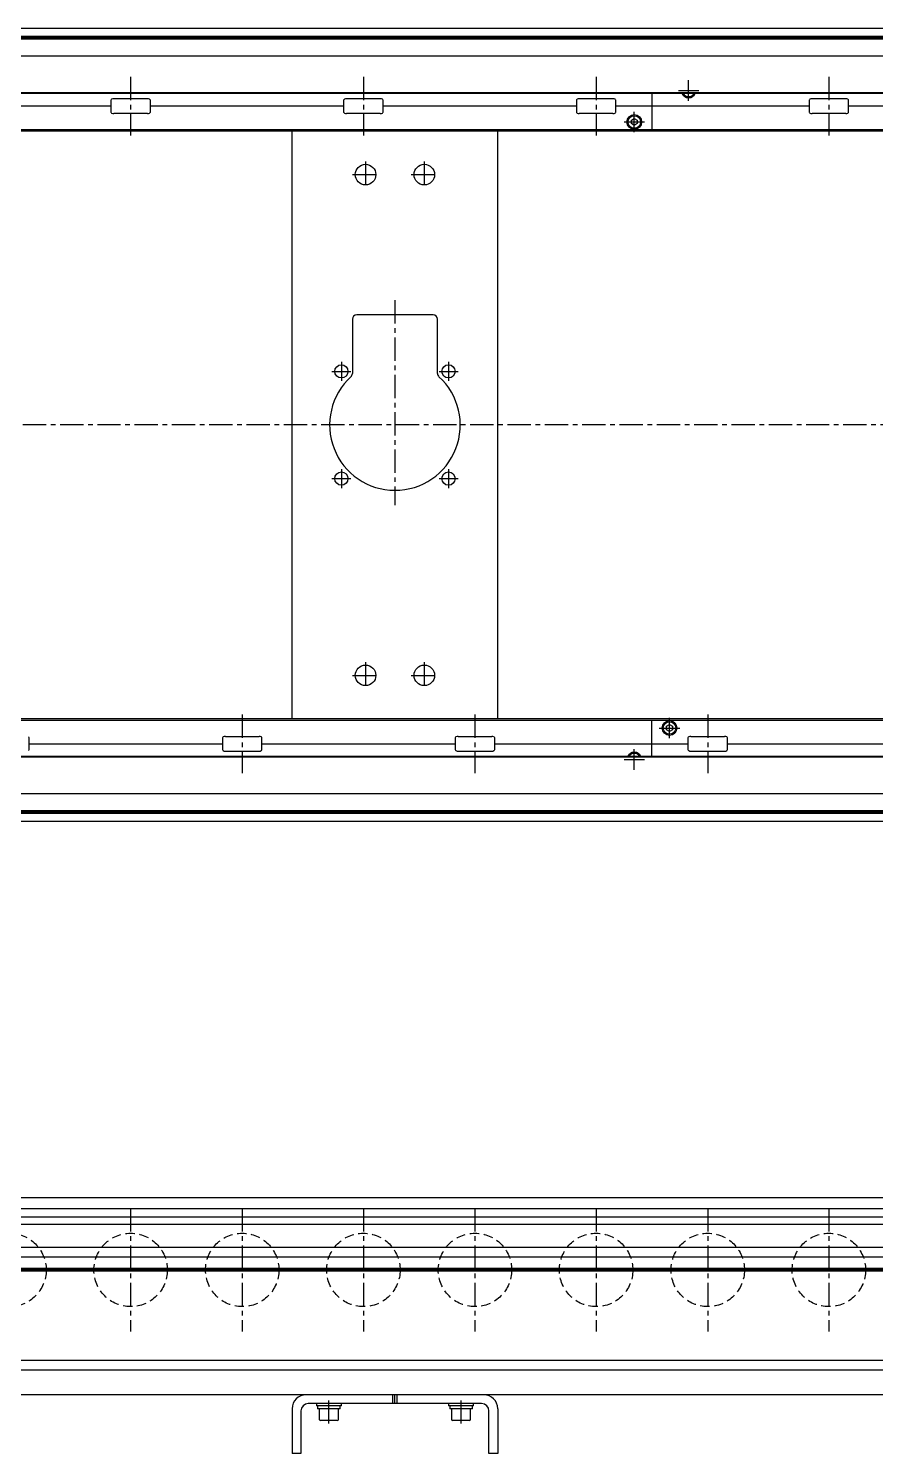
# Model space of a CAD drawing. Extents: x -10 to 3866, y -8 to 1051.
# Drawn here: x 1928 to 2504, y 28 to 998 of the extents above; entities that cross this region are included whole.
import ezdxf

# ---------------------------------------------------------------- set-up
doc = ezdxf.new("R2010")
doc.units = 0
doc.header["$LTSCALE"] = 0.5
doc.linetypes.add('CENTER', pattern=[50.8, 31.75, -6.35, 6.35, -6.35])
doc.linetypes.add('DASHED', pattern=[19.05, 12.7, -6.35])
for name, color, linetype in [('MSM_CENTER', 1, 'CENTER'), ('MSM_CONTINUOUS', 7, 'CONTINUOUS'), ('MSM_DASHED', 4, 'DASHED')]:
    doc.layers.add(name, color=color, linetype=linetype)

msp = doc.modelspace()

# ---------------------------------------------------------------- linework, layer by layer
at = {"layer": 'MSM_CENTER'}
for p, q in [((1997.15, 965.5), (1997.15, 925.5)), ((2155.65, 965.5), (2155.65, 925.5)), ((2314.15, 965.5), (2314.15, 925.5)), ((2377.15, 949.25), (2377.15, 963.25)), ((2472.65, 965.5), (2472.65, 925.5)), ((2370.15, 956.25), (2384.15, 956.25)), ((2340.15, 927.75), (2340.15, 941.75)), ((2333.15, 934.75), (2347.15, 934.75)), ((2157.15, 907.9), (2157.15, 889.9)), ((2197.15, 907.9), (2197.15, 889.9)), ((2148.15, 898.9), (2166.15, 898.9)), ((2188.15, 898.9), (2206.15, 898.9)), ((2177.15, 813.4), (2177.15, 673.9)), ((2140.65, 771.4), (2140.65, 758.4)), ((2213.65, 771.4), (2213.65, 758.4)), ((2134.15, 764.9), (2147.15, 764.9)), ((2207.15, 764.9), (2220.15, 764.9)), ((3158.75, 728.4), (359.65, 728.4)), ((2134.15, 691.9), (2147.15, 691.9)), ((2140.65, 698.4), (2140.65, 685.4)), ((2207.15, 691.9), (2220.15, 691.9)), ((2213.65, 698.4), (2213.65, 685.4)), ((2157.15, 566.9), (2157.15, 548.9)), ((2197.15, 566.9), (2197.15, 548.9)), ((2148.15, 557.9), (2166.15, 557.9)), ((2188.15, 557.9), (2206.15, 557.9)), ((2073.15, 531.3), (2073.15, 491.3)), ((2231.65, 531.3), (2231.65, 491.3)), ((2364.15, 515.05), (2364.15, 529.05)), ((2390.15, 531.3), (2390.15, 491.3)), ((2357.15, 522.05), (2371.15, 522.05)), ((2340.15, 493.55), (2340.15, 507.55)), ((2333.15, 500.55), (2347.15, 500.55)), ((1997.15, 195), (1997.15, 111)), ((2073.15, 195), (2073.15, 111)), ((2155.65, 195), (2155.65, 111)), ((2231.65, 195), (2231.65, 111)), ((2314.15, 195), (2314.15, 111)), ((2390.15, 195), (2390.15, 111)), ((2472.65, 195), (2472.65, 111)), ((367.15, 153), (3149.15, 153)), ((2132.15, 48.4), (2132.15, 64)), ((2222.15, 48.4), (2222.15, 64))]:
    msp.add_line(p, q, dxfattribs=at)
at = {"layer": 'MSM_CONTINUOUS'}
for p, q in [((3148.75, 998.4), (370.55, 998.4)), ((3147.15, 998.35), (372.15, 998.35)), ((3122.48, 992.92), (396.82, 992.92)), ((3122.48, 991.18), (396.82, 991.18)), ((3122.4, 992.05), (396.9, 992.05)), ((3147.15, 979.55), (372.15, 979.55)), ((3147.15, 954.15), (372.15, 954.15)), ((3147.15, 954.55), (422.15, 954.55)), ((2352.15, 954.15), (2352.15, 929.4)), ((2377.15, 953.94), (2376.79, 954.15)), ((2377.51, 954.15), (2377.15, 953.94)), ((1983.71, 945.5), (1852.09, 945.5)), ((1983.71, 949.5), (1983.71, 941.5)), ((2008.62, 950.5), (1985.68, 950.5)), ((2010.59, 941.5), (2010.59, 949.5)), ((2142.21, 945.5), (2010.59, 945.5)), ((2142.21, 949.5), (2142.21, 941.5)), ((2167.12, 950.5), (2144.18, 950.5)), ((2169.09, 941.5), (2169.09, 949.5)), ((2300.71, 945.5), (2169.09, 945.5)), ((2300.71, 949.5), (2300.71, 941.5)), ((2325.62, 950.5), (2302.68, 950.5)), ((2327.59, 941.5), (2327.59, 949.5)), ((2459.21, 945.5), (2327.59, 945.5)), ((2459.21, 949.5), (2459.21, 941.5)), ((2484.12, 950.5), (2461.18, 950.5)), ((2486.09, 941.5), (2486.09, 949.5)), ((2617.71, 945.5), (2486.09, 945.5)), ((2008.62, 940.5), (1985.68, 940.5)), ((2167.12, 940.5), (2144.18, 940.5)), ((2325.62, 940.5), (2302.68, 940.5)), ((2338.15, 935.9), (2340.15, 937.06)), ((2338.15, 933.6), (2338.15, 935.9)), ((2340.15, 932.44), (2338.15, 933.6)), ((2340.15, 937.06), (2342.15, 935.9)), ((2342.15, 933.6), (2340.15, 932.44)), ((2342.15, 935.9), (2342.15, 933.6)), ((2484.12, 940.5), (2461.18, 940.5)), ((3144.65, 929.4), (450.15, 929.4)), ((3148.75, 928.4), (450.15, 928.4)), ((2107.15, 528.4), (2107.15, 928.4)), ((2247.15, 528.4), (2247.15, 928.4)), ((2148.15, 800.4), (2148.15, 763.5)), ((2203.15, 803.4), (2151.15, 803.4)), ((2206.15, 763.5), (2206.15, 800.4)), ((3148.75, 528.4), (450.15, 528.4)), ((450.15, 527.4), (3144.65, 527.4)), ((2352.15, 502.65), (2352.15, 527.4)), ((2362.15, 523.2), (2364.15, 524.36)), ((2364.15, 524.36), (2366.15, 523.2)), ((1928.09, 507.3), (1928.09, 515.3)), ((2059.71, 515.3), (2059.71, 507.3)), ((2061.68, 516.3), (2084.62, 516.3)), ((2086.59, 507.3), (2086.59, 515.3)), ((2218.21, 515.3), (2218.21, 507.3)), ((2220.18, 516.3), (2243.12, 516.3)), ((2245.09, 507.3), (2245.09, 515.3)), ((2362.15, 520.9), (2362.15, 523.2)), ((2364.15, 519.74), (2362.15, 520.9)), ((2366.15, 520.9), (2364.15, 519.74)), ((2366.15, 523.2), (2366.15, 520.9)), ((2376.71, 515.3), (2376.71, 507.3)), ((2378.68, 516.3), (2401.62, 516.3)), ((2403.59, 507.3), (2403.59, 515.3)), ((1928.09, 511.3), (2059.71, 511.3)), ((2061.68, 506.3), (2084.62, 506.3)), ((2086.59, 511.3), (2218.21, 511.3)), ((2220.18, 506.3), (2243.12, 506.3)), ((2245.09, 511.3), (2376.71, 511.3)), ((2378.68, 506.3), (2401.62, 506.3)), ((2403.59, 511.3), (2535.21, 511.3)), ((3147.15, 502.65), (372.15, 502.65)), ((3147.15, 502.25), (422.15, 502.25)), ((2339.79, 502.65), (2340.15, 502.86)), ((2340.15, 502.86), (2340.51, 502.65)), ((3147.15, 477.25), (372.15, 477.25)), ((3148.75, 458.4), (370.55, 458.4)), ((3147.15, 458.45), (372.15, 458.45)), ((3122.48, 465.62), (396.82, 465.62)), ((3122.48, 463.88), (396.82, 463.88)), ((3122.4, 464.75), (396.9, 464.75)), ((3147.15, 202), (372.15, 202)), ((3147.15, 194.6), (674.31, 194.6)), ((3031.15, 189), (676.55, 189)), ((3031.15, 184), (678.55, 184)), ((2931.15, 168.25), (667.15, 168.25)), ((2931.15, 161.75), (682.15, 161.75)), ((2931.15, 153.87), (682.15, 153.87)), ((2931.15, 153), (682.15, 153)), ((2931.15, 152.13), (682.15, 152.13)), ((2931.15, 91.25), (682.15, 91.25)), ((2931.15, 84.75), (679.65, 84.75)), ((3148.75, 68), (472.15, 68)), ((2175.65, 62), (2175.65, 68)), ((2177.15, 62), (2177.15, 68)), ((2178.65, 62), (2178.65, 68)), ((2107.15, 58.5), (2107.15, 28)), ((2236.15, 62), (2118.15, 62)), ((2123.65, 62), (2123.65, 60.4)), ((2140.65, 60.4), (2123.65, 60.4)), ((2124.45, 60.4), (2124.45, 58.4)), ((2139.85, 58.4), (2124.45, 58.4)), ((2125.65, 58.4), (2125.65, 51.2)), ((2138.65, 51.2), (2138.65, 58.4)), ((2139.85, 58.4), (2139.85, 60.4)), ((2140.65, 60.4), (2140.65, 62)), ((2213.65, 62), (2213.65, 60.4)), ((2230.65, 60.4), (2213.65, 60.4)), ((2214.45, 60.4), (2214.45, 58.4)), ((2229.85, 58.4), (2214.45, 58.4)), ((2215.65, 58.4), (2215.65, 51.2)), ((2228.65, 51.2), (2228.65, 58.4)), ((2229.85, 58.4), (2229.85, 60.4)), ((2230.65, 60.4), (2230.65, 62)), ((2247.15, 58.5), (2247.15, 28)), ((2113.15, 57), (2113.15, 28)), ((2137.85, 50.4), (2126.45, 50.4)), ((2227.85, 50.4), (2216.45, 50.4)), ((2241.15, 28), (2241.15, 57)), ((2113.15, 28), (2107.15, 28)), ((2247.15, 28), (2241.15, 28))]:
    msp.add_line(p, q, dxfattribs=at)
for centre, radius in [((2340.15, 934.75), 5), ((2340.15, 934.75), 4.25), ((2157.15, 898.9), 7), ((2197.15, 898.9), 7), ((2140.65, 764.9), 4.5), ((2213.65, 764.9), 4.5), ((2140.65, 691.9), 4.5), ((2213.65, 691.9), 4.5), ((2157.15, 557.9), 7), ((2197.15, 557.9), 7), ((2364.15, 522.05), 5), ((2364.15, 522.05), 4.25)]:
    msp.add_circle(centre, radius, dxfattribs=at)
for centre, radius, start, end in [((2377.15, 956.25), 5, 204.83459, 335.16541), ((2377.15, 956.25), 4.25, 209.61158, 330.38842), ((1984.58, 949.38), 0.882, 115.53281, 172.10275), ((1984.58, 941.62), 0.882, 187.89725, 244.46719), ((1985.66, 947.09), 3.41, 89.66873, 115.24537), ((2008.64, 947.09), 3.41, 64.75463, 90.33127), ((2009.72, 949.38), 0.882, 7.89725, 64.46719), ((2009.72, 941.62), 0.882, 295.53281, 352.10275), ((2143.08, 949.38), 0.882, 115.53281, 172.10275), ((2143.08, 941.62), 0.882, 187.89725, 244.46719), ((2144.16, 947.09), 3.41, 89.66873, 115.24537), ((2167.14, 947.09), 3.41, 64.75463, 90.33127), ((2168.22, 949.38), 0.882, 7.89725, 64.46719), ((2168.22, 941.62), 0.882, 295.53281, 352.10275), ((2301.58, 949.38), 0.882, 115.53281, 172.10275), ((2301.58, 941.62), 0.882, 187.89725, 244.46719), ((2302.66, 947.09), 3.41, 89.66873, 115.24537), ((2325.64, 947.09), 3.41, 64.75463, 90.33127), ((2326.72, 949.38), 0.882, 7.89725, 64.46719), ((2326.72, 941.62), 0.882, 295.53281, 352.10275), ((2460.08, 949.38), 0.882, 115.53281, 172.10275), ((2460.08, 941.62), 0.882, 187.89725, 244.46719), ((2461.16, 947.09), 3.41, 89.66873, 115.24537), ((2484.14, 947.09), 3.41, 64.75463, 90.33127), ((2485.22, 949.38), 0.882, 7.89725, 64.46719), ((2485.22, 941.62), 0.882, 295.53281, 352.10275), ((1985.66, 943.91), 3.41, 244.75463, 270.33127), ((2008.64, 943.91), 3.41, 269.66873, 295.24537), ((2144.16, 943.91), 3.41, 244.75463, 270.33127), ((2167.14, 943.91), 3.41, 269.66873, 295.24537), ((2302.66, 943.91), 3.41, 244.75463, 270.33127), ((2325.64, 943.91), 3.41, 269.66873, 295.24537), ((2461.16, 943.91), 3.41, 244.75463, 270.33127), ((2484.14, 943.91), 3.41, 269.66873, 295.24537), ((2151.15, 800.4), 3, 90, 180), ((2203.15, 800.4), 3, 0, 90), ((2177.15, 728.4), 44.5, 132.35205, 47.64795), ((2145.15, 763.5), 3, 312.35205, 360), ((2209.15, 763.5), 3, 180, 227.64795), ((1927.22, 515.18), 0.882, 7.89725, 64.46719), ((2060.58, 515.18), 0.882, 115.53281, 172.10275), ((2061.66, 512.89), 3.41, 89.66873, 115.24537), ((2084.64, 512.89), 3.41, 64.75463, 90.33127), ((2085.72, 515.18), 0.882, 7.89725, 64.46719), ((2219.08, 515.18), 0.882, 115.53281, 172.10275), ((2220.16, 512.89), 3.41, 89.66873, 115.24537), ((2243.14, 512.89), 3.41, 64.75463, 90.33127), ((2244.22, 515.18), 0.882, 7.89725, 64.46719), ((2377.58, 515.18), 0.882, 115.53281, 172.10275), ((2378.66, 512.89), 3.41, 89.66873, 115.24537), ((2401.64, 512.89), 3.41, 64.75463, 90.33127), ((2402.72, 515.18), 0.882, 7.89725, 64.46719), ((1927.22, 507.42), 0.882, 295.53281, 352.10275), ((2060.58, 507.42), 0.882, 187.89725, 244.46719), ((2061.66, 509.71), 3.41, 244.75463, 270.33127), ((2084.64, 509.71), 3.41, 269.66873, 295.24537), ((2085.72, 507.42), 0.882, 295.53281, 352.10275), ((2219.08, 507.42), 0.882, 187.89725, 244.46719), ((2220.16, 509.71), 3.41, 244.75463, 270.33127), ((2243.14, 509.71), 3.41, 269.66873, 295.24537), ((2244.22, 507.42), 0.882, 295.53281, 352.10275), ((2340.15, 500.55), 5, 24.83459, 155.16541), ((2340.15, 500.55), 4.25, 29.61158, 150.38842), ((2377.58, 507.42), 0.882, 187.89725, 244.46719), ((2378.66, 509.71), 3.41, 244.75463, 270.33127), ((2401.64, 509.71), 3.41, 269.66873, 295.24537), ((2402.72, 507.42), 0.882, 295.53281, 352.10275), ((2116.65, 58.5), 9.5, 90, 180), ((2237.65, 58.5), 9.5, 0, 90), ((2118.15, 57), 5, 90, 180), ((2236.15, 57), 5, 0, 90), ((2126.45, 51.2), 0.8, 180, 270), ((2137.85, 51.2), 0.8, 270, 0), ((2216.45, 51.2), 0.8, 180, 270), ((2227.85, 51.2), 0.8, 270, 0)]:
    msp.add_arc(centre, radius, start, end, dxfattribs=at)
at = {"layer": 'MSM_DASHED'}
for centre in [(1914.65, 153), (1997.15, 153), (2073.15, 153), (2155.65, 153), (2231.65, 153), (2314.15, 153), (2390.15, 153), (2472.65, 153)]:
    msp.add_circle(centre, 25, dxfattribs=at)

doc.saveas('drawing.dxf')
